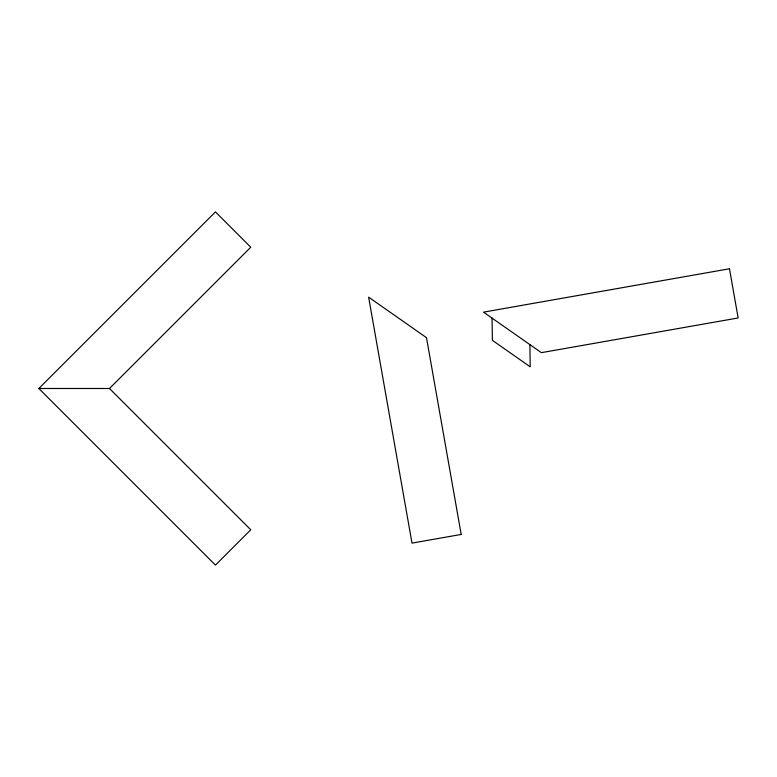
<?xml version="1.0" encoding="UTF-8"?>
<svg xmlns="http://www.w3.org/2000/svg" width="777" height="777" viewBox="0 0 777 777"><rect width="100%" height="100%" fill="white"/><g stroke="black" fill="none" stroke-linecap="round" stroke-linejoin="round"><path stroke-width="1.17" d="M38.85 388.5L215.452 211.898L250.767 247.222L109.489 388.5L38.85 388.5L215.452 565.102L250.767 529.778L109.489 388.5M529.875 344.599L530.215 366.822L492.395 340.336L492.055 318.114M729.477 268.774L483.517 312.14L541.384 352.661L738.15 317.958L729.477 268.774M461.188 534.44L412.004 543.113L368.628 297.154L426.495 337.674L461.188 534.44"/></g></svg>
